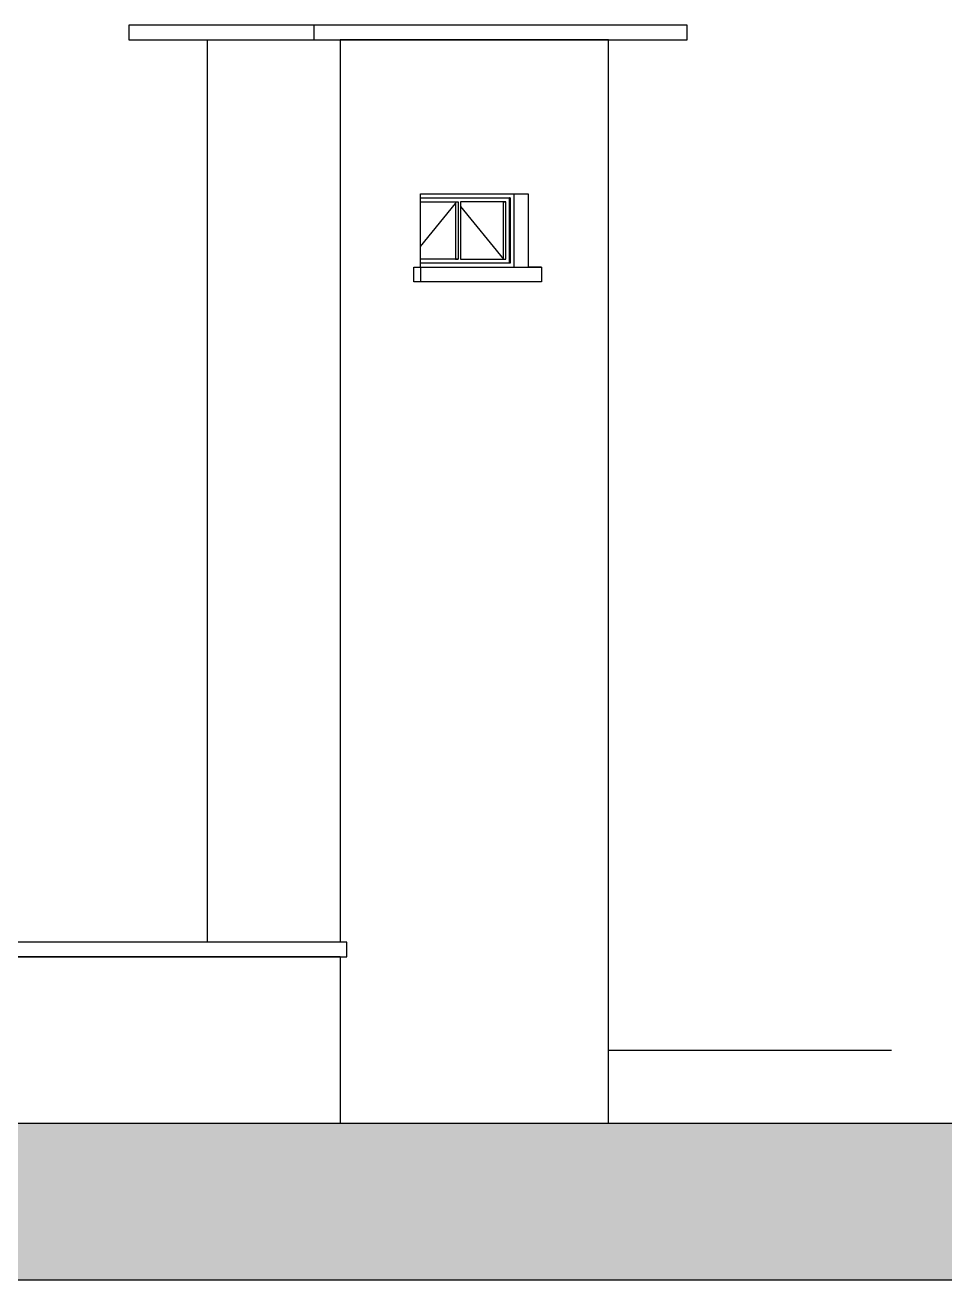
# Model space of a CAD drawing. Header units: metres. Extents: x -13.9 to 22.4, y -0.2 to 10.9.
# Drawn here: x -1.78 to 4.49, y -0.07 to 8.48 of the extents above; entities that cross this region are included whole.
import ezdxf

# ---------------------------------------------------------------- set-up
doc = ezdxf.new("R2010")
doc.units = ezdxf.units.M
for name, color, linetype in [('04_MENUISERIE-F', 7, 'CONTINUOUS'), ('23_TN-S', 7, 'CONTINUOUS'), ('23_TN-S-SF', 7, 'CONTINUOUS'), ('LAYER0-F', 7, 'CONTINUOUS'), ('Z_04_EXT_-F', 7, 'CONTINUOUS')]:
    doc.layers.add(name, color=color, linetype=linetype)

msp = doc.modelspace()

# ---------------------------------------------------------------- hatches: boundary and pattern name
at = {"layer": '23_TN-S-SF', "true_color": 0xf5f5f5}
msp.add_hatch(color=7, dxfattribs=at).paths.add_polyline_path([(-2.3164, -0.0723), (22.4013, -0.0723), (22.4013, 0.9927), (-2.3164, 0.9927)], flags=16)

# ---------------------------------------------------------------- linework, layer by layer
at = {"layer": '04_MENUISERIE-F', "color": 7}
for points in [[(0.9184, 7.3021), (1.5308, 7.3021)], [(0.9184, 7.2744), (1.1755, 7.2744)], [(1.1577, 7.2744), (1.1577, 6.8855)], [(1.1755, 7.2744), (1.1755, 6.8855)], [(1.5016, 7.2744), (1.192, 7.2744)], [(1.192, 7.2744), (1.192, 6.8855)], [(1.4838, 6.8855), (1.4838, 7.2744)], [(1.4838, 7.2744), (1.5016, 7.2744)], [(1.5016, 6.8855), (1.5016, 7.2744)], [(1.5265, 6.8578), (1.5265, 7.3021)], [(1.5308, 7.3021), (1.5265, 7.3021)], [(1.5308, 7.3021), (1.5308, 6.8578)], [(0.9184, 6.9716), (1.1577, 7.2642)], [(1.192, 7.2426), (1.4838, 6.8855)], [(1.1755, 6.8855), (0.9184, 6.8855)], [(1.5308, 6.8578), (0.9184, 6.8578)], [(1.1577, 6.8855), (1.1755, 6.8855)], [(1.192, 6.8855), (1.5016, 6.8855)]]:
    msp.add_lwpolyline(points, dxfattribs=at)
at = {"layer": '23_TN-S'}
msp.add_lwpolyline([(-2.3164, -0.0723), (22.4013, -0.0723), (22.4013, 0.9927), (-2.3164, 0.9927)], close=True, dxfattribs=at)
at = {"layer": 'LAYER0-F', "color": 7}
for points in [[(0.4163, 2.2299), (-2.3163, 2.2299)], [(0.4163, 2.1299), (0.4163, 2.2299)], [(-2.3163, 2.1299), (0.4163, 2.1299)], [(0.3718, 2.1299), (-2.2718, 2.1299)]]:
    msp.add_lwpolyline(points, dxfattribs=at)
at = {"layer": 'Z_04_EXT_-F', "color": 7}
for points in [[(2.7358, 8.4799), (-1.0696, 8.4799)], [(-1.0696, 8.4799), (-1.0696, 8.38)], [(0.191, 8.4799), (0.191, 8.38)], [(2.7358, 8.38), (2.7358, 8.4799)], [(-1.0696, 8.38), (0.3718, 8.38)], [(-0.5337, 8.38), (-0.5337, 2.2299)], [(0.3718, 8.38), (0.3718, 2.2299)], [(0.3718, 8.38), (2.7358, 8.38)], [(2.1998, 8.38), (0.3718, 8.38)], [(2.1998, 0.9927), (2.1998, 8.38)], [(0.9184, 6.8299), (0.9184, 7.33)], [(0.9184, 7.33), (1.6532, 7.33)], [(1.5557, 7.33), (1.5557, 6.8299)], [(1.6532, 7.33), (1.6532, 6.8299)], [(0.8737, 6.73), (0.8737, 6.8299)], [(0.8737, 6.8299), (1.6532, 6.8299)], [(0.9182, 6.8299), (0.9182, 6.73)], [(1.6532, 6.8299), (1.7424, 6.8299)], [(1.7424, 6.8299), (1.6532, 6.8299)], [(1.7424, 6.8299), (1.7424, 6.73)], [(1.7424, 6.73), (0.8737, 6.73)], [(0.3718, 2.1299), (0.3718, 0.9927)], [(2.1998, 1.4926), (4.1295, 1.4926)]]:
    msp.add_lwpolyline(points, dxfattribs=at)

doc.saveas('drawing.dxf')
